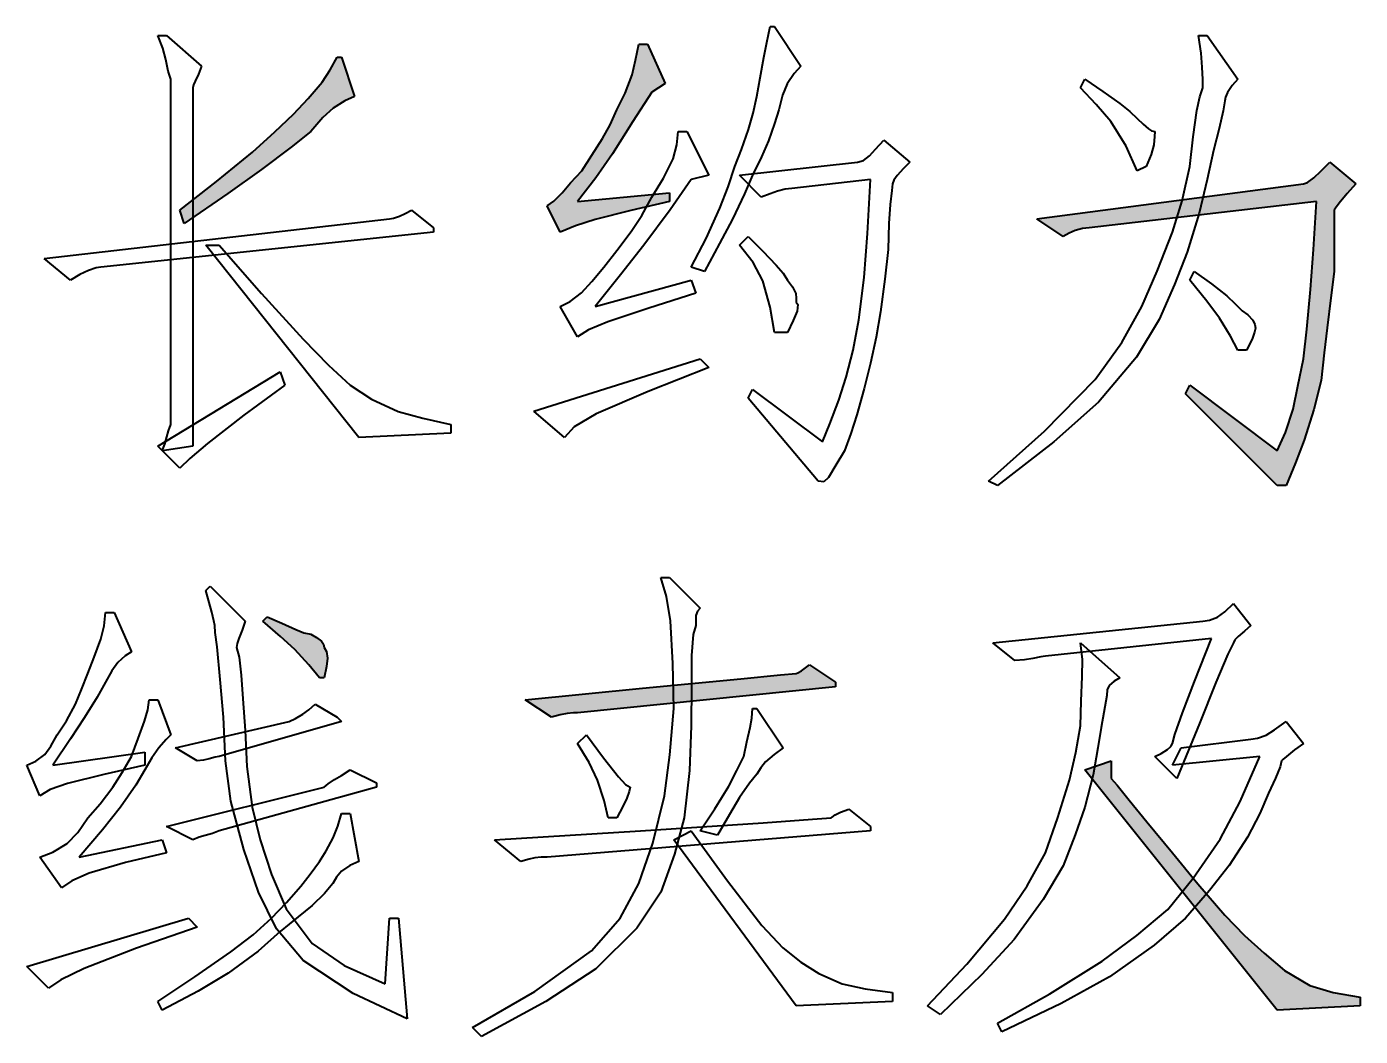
# Model space of a CAD drawing. Extents: x 457 to 4918, y -67 to 391.
# Drawn here: x 3584.96 to 3598.75, y 46.47 to 56.91 of the extents above; entities that cross this region are included whole.
import ezdxf

# ---------------------------------------------------------------- set-up
doc = ezdxf.new("R2010")
doc.units = 0
doc.header["$LTSCALE"] = 40
doc.header["$MEASUREMENT"] = 0
doc.layers.add('at_Entity', color=7, linetype='CONTINUOUS')
doc.layers.add('at_Solid', color=7, linetype='CONTINUOUS')

msp = doc.modelspace()

# ---------------------------------------------------------------- hatches: boundary and pattern name
at = {"layer": 'at_Solid'}
for points in [[(3591.564, 56.324), (3591.429, 56.234), (3591.232, 55.93), (3591.02, 55.597), (3590.85, 55.347), (3590.66, 55.104), (3591.609, 55.194), (3591.609, 55.104), (3591.21, 55.01), (3590.842, 54.917), (3590.638, 54.853), (3590.479, 54.787), (3590.344, 55.059), (3590.413, 55.109), (3590.499, 55.195), (3590.588, 55.296), (3590.705, 55.42), (3590.806, 55.583), (3590.916, 55.757), (3590.995, 55.896), (3591.067, 56.053), (3591.153, 56.223), (3591.225, 56.413), (3591.26, 56.567), (3591.293, 56.731), (3591.383, 56.731)], [(3587.903, 55.827), (3587.698, 55.666), (3587.391, 55.434), (3587.043, 55.185), (3586.592, 54.878), (3586.547, 55.013), (3586.928, 55.309), (3587.301, 55.615), (3587.531, 55.824), (3587.722, 56.008), (3587.875, 56.17), (3588.018, 56.339), (3588.102, 56.464), (3588.174, 56.596), (3588.219, 56.596), (3588.355, 56.189), (3588.253, 56.145), (3588.133, 56.07), (3588.027, 55.971)], [(3595.949, 54.833), (3595.881, 54.825), (3595.805, 54.803), (3595.743, 54.775), (3595.678, 54.742), (3595.406, 54.923), (3598.164, 55.285), (3598.206, 55.301), (3598.271, 55.349), (3598.343, 55.419), (3598.435, 55.511), (3598.706, 55.285), (3598.614, 55.185), (3598.531, 55.086), (3598.494, 55.034), (3598.48, 55.013), (3598.48, 54.927), (3598.48, 54.788), (3598.48, 54.616), (3598.48, 54.381), (3598.446, 54.109), (3598.408, 53.799), (3598.377, 53.539), (3598.345, 53.251), (3598.269, 52.954), (3598.171, 52.637), (3598.081, 52.402), (3597.983, 52.166), (3597.892, 52.166), (3596.943, 53.115), (3596.988, 53.205), (3597.892, 52.527), (3597.979, 52.714), (3598.056, 52.957), (3598.105, 53.195), (3598.164, 53.477), (3598.198, 53.782), (3598.236, 54.193), (3598.267, 54.607), (3598.299, 55.104)], [(3588.039, 50.493), (3588.064, 50.45), (3588.076, 50.381), (3588.065, 50.294), (3588.039, 50.177), (3587.993, 50.177), (3587.882, 50.313), (3587.737, 50.471), (3587.589, 50.607), (3587.406, 50.765), (3587.451, 50.81), (3587.604, 50.743), (3587.747, 50.677), (3587.831, 50.642), (3587.903, 50.629), (3587.962, 50.595), (3588.012, 50.557), (3588.032, 50.526)], [(3590.118, 49.951), (3591.331, 50.07), (3592.349, 50.169), (3592.759, 50.209), (3592.92, 50.222), (3592.935, 50.23), (3592.973, 50.251), (3593.016, 50.28), (3593.056, 50.312), (3593.327, 50.132), (3593.327, 50.086), (3590.66, 49.815), (3590.618, 49.815), (3590.553, 49.81), (3590.481, 49.796), (3590.389, 49.77)], [(3596.175, 49.318), (3596.175, 49.258), (3596.175, 49.203), (3596.175, 49.17), (3596.175, 49.137), (3596.236, 49.068), (3596.363, 48.914), (3596.546, 48.689), (3596.808, 48.369), (3597.07, 48.047), (3597.349, 47.724), (3597.553, 47.513), (3597.757, 47.329), (3597.969, 47.151), (3598.23, 46.996), (3598.47, 46.924), (3598.751, 46.877), (3598.751, 46.787), (3597.892, 46.742), (3595.904, 49.228)]]:
    msp.add_hatch(color=0, dxfattribs=at).paths.add_polyline_path(points)

# ---------------------------------------------------------------- linework, layer by layer
at = {"layer": 'at_Entity', "color": 0, "lineweight": 40}
for p, q in [((3586.373, 56.69), (3586.321, 56.822)), ((3586.321, 56.822), (3586.411, 56.822)), ((3586.411, 56.822), (3586.773, 56.505)), ((3592.616, 56.748), (3592.649, 56.912)), ((3592.649, 56.912), (3592.694, 56.912)), ((3592.694, 56.912), (3592.966, 56.505)), ((3597.105, 56.638), (3597.079, 56.822)), ((3597.079, 56.822), (3597.169, 56.822)), ((3597.169, 56.822), (3597.486, 56.37)), ((3586.402, 56.572), (3586.373, 56.69)), ((3591.26, 56.567), (3591.293, 56.731)), ((3591.293, 56.731), (3591.383, 56.731)), ((3591.383, 56.731), (3591.564, 56.324)), ((3592.586, 56.592), (3592.616, 56.748)), ((3586.429, 56.453), (3586.402, 56.572)), ((3588.102, 56.464), (3588.174, 56.596)), ((3588.174, 56.596), (3588.219, 56.596)), ((3588.219, 56.596), (3588.355, 56.189)), ((3591.225, 56.413), (3591.26, 56.567)), ((3592.547, 56.384), (3592.586, 56.592)), ((3597.118, 56.493), (3597.105, 56.638)), ((3586.456, 56.37), (3586.429, 56.453)), ((3586.74, 56.419), (3586.707, 56.347)), ((3586.773, 56.505), (3586.74, 56.419)), ((3588.018, 56.339), (3588.102, 56.464)), ((3591.153, 56.223), (3591.225, 56.413)), ((3592.898, 56.428), (3592.827, 56.32)), ((3592.966, 56.505), (3592.898, 56.428)), ((3597.123, 56.364), (3597.118, 56.493)), ((3586.456, 56.203), (3586.456, 56.37)), ((3586.689, 56.312), (3586.682, 56.279)), ((3586.682, 56.279), (3586.682, 56.018)), ((3586.707, 56.347), (3586.689, 56.312)), ((3587.875, 56.17), (3588.018, 56.339)), ((3591.564, 56.324), (3591.429, 56.234)), ((3592.514, 56.189), (3592.547, 56.384)), ((3592.827, 56.32), (3592.779, 56.203)), ((3595.858, 56.279), (3595.904, 56.37)), ((3596.022, 56.108), (3595.858, 56.279)), ((3595.904, 56.37), (3596.09, 56.242)), ((3597.091, 56.186), (3597.124, 56.279)), ((3597.124, 56.279), (3597.123, 56.364)), ((3597.426, 56.302), (3597.377, 56.231)), ((3597.486, 56.37), (3597.426, 56.302)), ((3586.456, 55.912), (3586.456, 56.203)), ((3587.722, 56.008), (3587.875, 56.17)), ((3588.253, 56.145), (3588.133, 56.07)), ((3588.355, 56.189), (3588.253, 56.145)), ((3591.067, 56.053), (3591.153, 56.223)), ((3591.429, 56.234), (3591.232, 55.93)), ((3592.474, 56.018), (3592.514, 56.189)), ((3592.779, 56.203), (3592.74, 56.053)), ((3596.09, 56.242), (3596.266, 56.116)), ((3596.266, 56.116), (3596.367, 56.035)), ((3597.061, 56.046), (3597.091, 56.186)), ((3597.35, 56.144), (3597.335, 56.042)), ((3597.357, 56.183), (3597.35, 56.144)), ((3597.377, 56.231), (3597.357, 56.183)), ((3586.682, 56.018), (3586.682, 55.275)), ((3587.531, 55.824), (3587.722, 56.008)), ((3588.133, 56.07), (3588.027, 55.971)), ((3590.995, 55.896), (3591.067, 56.053)), ((3592.426, 55.849), (3592.474, 56.018)), ((3592.74, 56.053), (3592.697, 55.909)), ((3596.171, 55.932), (3596.022, 56.108)), ((3596.367, 56.035), (3596.446, 55.963)), ((3597.022, 55.771), (3597.061, 56.046)), ((3597.335, 56.042), (3597.292, 55.86)), ((3586.456, 55.283), (3586.456, 55.912)), ((3588.027, 55.971), (3587.903, 55.827)), ((3590.916, 55.757), (3590.995, 55.896)), ((3591.232, 55.93), (3591.02, 55.597)), ((3592.355, 55.642), (3592.426, 55.849)), ((3592.697, 55.909), (3592.633, 55.73)), ((3596.329, 55.675), (3596.171, 55.932)), ((3596.446, 55.963), (3596.506, 55.903)), ((3596.506, 55.903), (3596.561, 55.854)), ((3596.561, 55.854), (3596.594, 55.834)), ((3597.292, 55.86), (3597.235, 55.631)), ((3587.301, 55.615), (3587.531, 55.824)), ((3587.903, 55.827), (3587.698, 55.666)), ((3590.806, 55.583), (3590.916, 55.757)), ((3591.686, 55.689), (3591.7, 55.827)), ((3591.7, 55.827), (3591.79, 55.827)), ((3591.79, 55.827), (3592.016, 55.375)), ((3592.633, 55.73), (3592.56, 55.565)), ((3593.739, 55.645), (3593.824, 55.737)), ((3593.824, 55.737), (3594.096, 55.511)), ((3596.594, 55.834), (3596.627, 55.827)), ((3596.625, 55.777), (3596.615, 55.691)), ((3596.627, 55.827), (3596.625, 55.777)), ((3596.988, 55.465), (3597.022, 55.771)), ((3586.928, 55.309), (3587.301, 55.615)), ((3587.698, 55.666), (3587.391, 55.434)), ((3590.705, 55.42), (3590.806, 55.583)), ((3591.02, 55.597), (3590.85, 55.347)), ((3591.647, 55.546), (3591.686, 55.689)), ((3592.287, 55.465), (3592.355, 55.642)), ((3592.56, 55.565), (3592.468, 55.375)), ((3593.615, 55.527), (3593.679, 55.575)), ((3593.679, 55.575), (3593.739, 55.645)), ((3596.446, 55.42), (3596.329, 55.675)), ((3596.589, 55.59), (3596.536, 55.465)), ((3596.615, 55.691), (3596.589, 55.59)), ((3597.235, 55.631), (3597.169, 55.33)), ((3587.391, 55.434), (3587.043, 55.185)), ((3591.547, 55.344), (3591.647, 55.546)), ((3592.215, 55.255), (3592.287, 55.465)), ((3592.333, 55.375), (3593.553, 55.511)), ((3593.553, 55.511), (3593.615, 55.527)), ((3594.029, 55.444), (3593.963, 55.372)), ((3594.096, 55.511), (3594.029, 55.444)), ((3596.536, 55.465), (3596.446, 55.42)), ((3596.909, 55.112), (3596.988, 55.465)), ((3598.343, 55.419), (3598.435, 55.511)), ((3598.435, 55.511), (3598.706, 55.285)), ((3586.547, 55.013), (3586.928, 55.309)), ((3590.499, 55.195), (3590.588, 55.296)), ((3590.588, 55.296), (3590.705, 55.42)), ((3590.85, 55.347), (3590.66, 55.104)), ((3591.429, 55.149), (3591.547, 55.344)), ((3591.835, 55.33), (3591.617, 55.017)), ((3592.016, 55.375), (3591.835, 55.33)), ((3592.559, 55.149), (3592.333, 55.375)), ((3592.468, 55.375), (3592.384, 55.182)), ((3593.689, 55.33), (3592.875, 55.239)), ((3593.656, 54.774), (3593.689, 55.33)), ((3593.915, 55.285), (3593.908, 55.217)), ((3593.928, 55.324), (3593.915, 55.285)), ((3593.963, 55.372), (3593.928, 55.324)), ((3595.406, 54.923), (3598.164, 55.285)), ((3597.169, 55.33), (3597.085, 54.983)), ((3598.164, 55.285), (3598.206, 55.301)), ((3598.206, 55.301), (3598.271, 55.349)), ((3598.271, 55.349), (3598.343, 55.419)), ((3598.706, 55.285), (3598.614, 55.185)), ((3586.456, 54.561), (3586.456, 55.283)), ((3587.043, 55.185), (3586.592, 54.878)), ((3586.682, 55.275), (3586.682, 54.14)), ((3590.413, 55.109), (3590.499, 55.195)), ((3590.66, 55.104), (3591.609, 55.194)), ((3591.324, 54.959), (3591.429, 55.149)), ((3591.609, 55.194), (3591.609, 55.104)), ((3592.131, 55.034), (3592.215, 55.255)), ((3592.384, 55.182), (3592.26, 54.921)), ((3592.65, 55.182), (3592.559, 55.149)), ((3592.725, 55.21), (3592.65, 55.182)), ((3592.807, 55.232), (3592.725, 55.21)), ((3592.875, 55.239), (3592.807, 55.232)), ((3593.908, 55.217), (3593.891, 55.073)), ((3598.614, 55.185), (3598.531, 55.086)), ((3586.592, 54.878), (3586.547, 55.013)), ((3588.877, 54.981), (3588.943, 55.013)), ((3588.943, 55.013), (3589.169, 54.833)), ((3590.344, 55.059), (3590.413, 55.109)), ((3590.479, 54.787), (3590.344, 55.059)), ((3591.21, 55.01), (3590.842, 54.917)), ((3591.609, 55.104), (3591.21, 55.01)), ((3591.617, 55.017), (3591.345, 54.652)), ((3591.989, 54.722), (3592.131, 55.034)), ((3593.891, 55.073), (3593.876, 54.875)), ((3598.299, 55.104), (3595.949, 54.833)), ((3596.811, 54.788), (3596.909, 55.112)), ((3598.267, 54.607), (3598.299, 55.104)), ((3598.494, 55.034), (3598.48, 55.013)), ((3598.48, 55.013), (3598.48, 54.927)), ((3598.531, 55.086), (3598.494, 55.034)), ((3585.146, 54.516), (3588.717, 54.923)), ((3588.717, 54.923), (3588.758, 54.931)), ((3588.758, 54.931), (3588.818, 54.952)), ((3588.818, 54.952), (3588.877, 54.981)), ((3590.842, 54.917), (3590.638, 54.853)), ((3591.214, 54.792), (3591.324, 54.959)), ((3592.26, 54.921), (3592.128, 54.669)), ((3593.876, 54.875), (3593.87, 54.607)), ((3595.678, 54.742), (3595.406, 54.923)), ((3597.085, 54.983), (3596.961, 54.58)), ((3598.48, 54.927), (3598.48, 54.788)), ((3589.169, 54.787), (3585.733, 54.426)), ((3589.169, 54.833), (3589.169, 54.787)), ((3590.638, 54.853), (3590.479, 54.787)), ((3591.066, 54.596), (3591.214, 54.792)), ((3592.333, 54.652), (3592.423, 54.742)), ((3592.423, 54.742), (3592.576, 54.589)), ((3593.623, 54.318), (3593.656, 54.774)), ((3595.743, 54.775), (3595.678, 54.742)), ((3595.805, 54.803), (3595.743, 54.775)), ((3595.881, 54.825), (3595.805, 54.803)), ((3595.949, 54.833), (3595.881, 54.825)), ((3596.652, 54.385), (3596.811, 54.788)), ((3598.48, 54.788), (3598.48, 54.616)), ((3588.4, 52.663), (3586.818, 54.652)), ((3586.818, 54.652), (3586.954, 54.652)), ((3586.954, 54.652), (3587.394, 54.153)), ((3590.931, 54.426), (3591.066, 54.596)), ((3591.345, 54.652), (3591.103, 54.347)), ((3591.835, 54.426), (3591.989, 54.722)), ((3592.128, 54.669), (3591.971, 54.381)), ((3592.476, 54.474), (3592.333, 54.652)), ((3593.87, 54.607), (3593.835, 54.302)), ((3598.236, 54.193), (3598.267, 54.607)), ((3598.48, 54.616), (3598.48, 54.381)), ((3585.417, 54.29), (3585.146, 54.516)), ((3586.456, 53.849), (3586.456, 54.561)), ((3592.576, 54.283), (3592.476, 54.474)), ((3592.576, 54.589), (3592.713, 54.446)), ((3596.961, 54.58), (3596.829, 54.244)), ((3585.515, 54.349), (3585.417, 54.29)), ((3585.603, 54.391), (3585.515, 54.349)), ((3585.684, 54.417), (3585.603, 54.391)), ((3585.733, 54.426), (3585.684, 54.417)), ((3590.807, 54.276), (3590.931, 54.426)), ((3591.103, 54.347), (3590.841, 54.019)), ((3591.971, 54.381), (3591.835, 54.426)), ((3592.713, 54.446), (3592.784, 54.363)), ((3592.784, 54.363), (3592.83, 54.29)), ((3596.491, 54.019), (3596.652, 54.385)), ((3596.988, 54.29), (3597.034, 54.381)), ((3597.034, 54.381), (3597.213, 54.254)), ((3598.48, 54.381), (3598.446, 54.109)), ((3590.701, 54.161), (3590.807, 54.276)), ((3590.841, 54.019), (3591.835, 54.29)), ((3591.835, 54.29), (3591.881, 54.155)), ((3592.651, 54.01), (3592.576, 54.283)), ((3592.83, 54.29), (3592.882, 54.223)), ((3592.882, 54.223), (3592.916, 54.152)), ((3593.568, 53.881), (3593.623, 54.318)), ((3593.835, 54.302), (3593.792, 53.964)), ((3596.829, 54.244), (3596.672, 53.883)), ((3597.165, 54.074), (3596.988, 54.29)), ((3597.213, 54.254), (3597.372, 54.127)), ((3598.198, 53.782), (3598.236, 54.193)), ((3586.682, 54.14), (3586.682, 52.573)), ((3587.394, 54.153), (3587.822, 53.68)), ((3590.479, 54.019), (3590.582, 54.07)), ((3590.582, 54.07), (3590.701, 54.161)), ((3591.881, 54.155), (3591.398, 54.001)), ((3592.916, 54.152), (3592.92, 54.104)), ((3592.92, 54.104), (3592.92, 54.064)), ((3592.92, 54.064), (3592.938, 54.04)), ((3597.295, 53.896), (3597.165, 54.074)), ((3597.372, 54.127), (3597.458, 54.046)), ((3597.458, 54.046), (3597.531, 53.974)), ((3598.446, 54.109), (3598.408, 53.799)), ((3590.66, 53.703), (3590.479, 54.019)), ((3591.398, 54.001), (3590.973, 53.859)), ((3592.694, 53.748), (3592.651, 54.01)), ((3592.928, 53.971), (3592.889, 53.872)), ((3592.938, 54.04), (3592.928, 53.971)), ((3593.792, 53.964), (3593.748, 53.7)), ((3596.287, 53.645), (3596.491, 54.019)), ((3597.531, 53.974), (3597.59, 53.933)), ((3597.59, 53.933), (3597.64, 53.878)), ((3586.456, 53.327), (3586.456, 53.849)), ((3590.773, 53.775), (3590.66, 53.703)), ((3590.973, 53.859), (3590.773, 53.775)), ((3592.889, 53.872), (3592.83, 53.748)), ((3593.508, 53.567), (3593.568, 53.881)), ((3596.672, 53.883), (3596.436, 53.494)), ((3597.408, 53.712), (3597.295, 53.896)), ((3597.64, 53.878), (3597.66, 53.832)), ((3597.666, 53.793), (3597.659, 53.751)), ((3597.66, 53.832), (3597.666, 53.793)), ((3598.164, 53.477), (3598.198, 53.782)), ((3598.408, 53.799), (3598.377, 53.539)), ((3587.822, 53.68), (3588.086, 53.41)), ((3592.83, 53.748), (3592.694, 53.748)), ((3593.748, 53.7), (3593.689, 53.431)), ((3596.01, 53.264), (3596.287, 53.645)), ((3597.486, 53.567), (3597.408, 53.712)), ((3597.609, 53.633), (3597.576, 53.567)), ((3597.637, 53.692), (3597.609, 53.633)), ((3597.659, 53.751), (3597.637, 53.692)), ((3593.436, 53.286), (3593.508, 53.567)), ((3596.436, 53.494), (3596.044, 53.027)), ((3597.576, 53.567), (3597.486, 53.567)), ((3598.377, 53.539), (3598.345, 53.251)), ((3588.086, 53.41), (3588.31, 53.205)), ((3590.208, 52.934), (3591.926, 53.477)), ((3592.016, 53.386), (3591.389, 53.14)), ((3591.926, 53.477), (3592.016, 53.386)), ((3593.689, 53.431), (3593.621, 53.169)), ((3598.105, 53.195), (3598.164, 53.477)), ((3586.321, 52.573), (3587.587, 53.341)), ((3586.456, 52.96), (3586.456, 53.327)), ((3587.587, 53.341), (3587.632, 53.205)), ((3593.359, 53.048), (3593.436, 53.286)), ((3595.487, 52.729), (3596.01, 53.264)), ((3598.345, 53.251), (3598.269, 52.954)), ((3587.632, 53.205), (3587.208, 52.893)), ((3588.31, 53.205), (3588.529, 53.059)), ((3591.389, 53.14), (3590.853, 52.909)), ((3592.423, 53.07), (3592.468, 53.16)), ((3592.468, 53.16), (3593.192, 52.618)), ((3593.621, 53.169), (3593.545, 52.896)), ((3596.943, 53.115), (3596.988, 53.205)), ((3597.892, 52.166), (3596.943, 53.115)), ((3596.988, 53.205), (3597.892, 52.527)), ((3598.056, 52.957), (3598.105, 53.195)), ((3586.456, 52.799), (3586.456, 52.96)), ((3588.529, 53.059), (3588.806, 52.933)), ((3593.146, 52.211), (3592.423, 53.07)), ((3593.266, 52.804), (3593.359, 53.048)), ((3596.044, 53.027), (3595.582, 52.618)), ((3597.979, 52.714), (3598.056, 52.957)), ((3598.269, 52.954), (3598.171, 52.637)), ((3587.208, 52.893), (3586.833, 52.601)), ((3588.806, 52.933), (3589.061, 52.864)), ((3589.061, 52.864), (3589.349, 52.799)), ((3590.525, 52.663), (3590.208, 52.934)), ((3590.853, 52.909), (3590.625, 52.775)), ((3593.192, 52.618), (3593.266, 52.804)), ((3593.545, 52.896), (3593.483, 52.705)), ((3586.393, 52.595), (3586.415, 52.671)), ((3586.415, 52.671), (3586.43, 52.733)), ((3586.43, 52.733), (3586.456, 52.799)), ((3589.349, 52.708), (3588.4, 52.663)), ((3589.349, 52.799), (3589.349, 52.708)), ((3590.625, 52.775), (3590.525, 52.663)), ((3593.483, 52.705), (3593.418, 52.527)), ((3594.909, 52.211), (3595.487, 52.729)), ((3597.892, 52.527), (3597.979, 52.714)), ((3586.547, 52.347), (3586.321, 52.573)), ((3586.366, 52.527), (3586.393, 52.595)), ((3586.682, 52.573), (3586.366, 52.527)), ((3586.833, 52.601), (3586.653, 52.446)), ((3593.418, 52.527), (3593.331, 52.376)), ((3595.582, 52.618), (3595, 52.166)), ((3598.171, 52.637), (3598.081, 52.402)), ((3586.653, 52.446), (3586.547, 52.347)), ((3598.081, 52.402), (3597.983, 52.166)), ((3593.331, 52.376), (3593.254, 52.249)), ((3593.205, 52.205), (3593.146, 52.211)), ((3593.254, 52.249), (3593.205, 52.205)), ((3595, 52.166), (3594.909, 52.211)), ((3597.983, 52.166), (3597.892, 52.166)), ((3591.578, 51.019), (3591.519, 51.217)), ((3591.519, 51.217), (3591.609, 51.217)), ((3591.609, 51.217), (3591.926, 50.9)), ((3586.818, 51.081), (3586.863, 51.126)), ((3586.851, 50.957), (3586.818, 51.081)), ((3586.863, 51.126), (3587.225, 50.765)), ((3591.62, 50.766), (3591.578, 51.019)), ((3586.879, 50.856), (3586.851, 50.957)), ((3591.926, 50.9), (3591.9, 50.866)), ((3597.349, 50.86), (3597.44, 50.945)), ((3597.44, 50.945), (3597.621, 50.719)), ((3585.765, 50.717), (3585.778, 50.855)), ((3585.778, 50.855), (3585.869, 50.855)), ((3585.869, 50.855), (3586.05, 50.448)), ((3586.901, 50.769), (3586.879, 50.856)), ((3586.909, 50.719), (3586.901, 50.769)), ((3587.225, 50.765), (3587.192, 50.671)), ((3587.406, 50.765), (3587.451, 50.81)), ((3587.589, 50.607), (3587.406, 50.765)), ((3587.451, 50.81), (3587.604, 50.743)), ((3587.604, 50.743), (3587.747, 50.677)), ((3591.646, 50.327), (3591.62, 50.766)), ((3591.883, 50.822), (3591.881, 50.778)), ((3591.881, 50.778), (3591.881, 50.719)), ((3591.9, 50.866), (3591.883, 50.822)), ((3594.954, 50.539), (3597.124, 50.765)), ((3597.124, 50.765), (3597.193, 50.774)), ((3597.193, 50.774), (3597.274, 50.805)), ((3597.274, 50.805), (3597.349, 50.86)), ((3585.73, 50.577), (3585.765, 50.717)), ((3586.915, 50.646), (3586.909, 50.719)), ((3586.933, 50.497), (3586.915, 50.646)), ((3587.192, 50.671), (3587.159, 50.583)), ((3587.737, 50.471), (3587.589, 50.607)), ((3587.747, 50.677), (3587.831, 50.642)), ((3587.831, 50.642), (3587.903, 50.629)), ((3587.903, 50.629), (3587.962, 50.595)), ((3591.855, 50.627), (3591.838, 50.408)), ((3591.881, 50.719), (3591.855, 50.627)), ((3597.489, 50.604), (3597.454, 50.571)), ((3597.555, 50.659), (3597.489, 50.604)), ((3597.621, 50.719), (3597.555, 50.659)), ((3585.664, 50.391), (3585.73, 50.577)), ((3586.966, 50.16), (3586.933, 50.497)), ((3587.141, 50.533), (3587.135, 50.493)), ((3587.135, 50.493), (3587.161, 50.391)), ((3587.159, 50.583), (3587.141, 50.533)), ((3587.882, 50.313), (3587.737, 50.471)), ((3587.962, 50.595), (3588.012, 50.557)), ((3588.012, 50.557), (3588.032, 50.526)), ((3588.032, 50.526), (3588.039, 50.493)), ((3588.039, 50.493), (3588.064, 50.45)), ((3595.18, 50.358), (3594.954, 50.539)), ((3597.214, 50.584), (3595.497, 50.403)), ((3595.878, 50.368), (3595.858, 50.539)), ((3595.858, 50.539), (3596.265, 50.177)), ((3597.038, 50.139), (3597.214, 50.584)), ((3597.44, 50.539), (3597.38, 50.421)), ((3597.454, 50.571), (3597.44, 50.539)), ((3585.598, 50.222), (3585.664, 50.391)), ((3585.906, 50.335), (3585.844, 50.249)), ((3585.982, 50.405), (3585.906, 50.335)), ((3586.05, 50.448), (3585.982, 50.405)), ((3587.161, 50.391), (3587.183, 50.204)), ((3588.064, 50.45), (3588.076, 50.381)), ((3588.076, 50.381), (3588.065, 50.294)), ((3591.655, 49.86), (3591.646, 50.327)), ((3591.838, 50.408), (3591.836, 50.098)), ((3595.279, 50.364), (3595.18, 50.358)), ((3595.366, 50.379), (3595.279, 50.364)), ((3595.447, 50.396), (3595.366, 50.379)), ((3595.497, 50.403), (3595.447, 50.396)), ((3595.876, 50.192), (3595.878, 50.368)), ((3597.38, 50.421), (3597.258, 50.128)), ((3585.532, 50.058), (3585.598, 50.222)), ((3585.844, 50.249), (3585.778, 50.132)), ((3587.183, 50.204), (3587.199, 49.961)), ((3587.993, 50.177), (3587.882, 50.313)), ((3588.065, 50.294), (3588.039, 50.177)), ((3592.349, 50.169), (3592.759, 50.209)), ((3592.759, 50.209), (3592.92, 50.222)), ((3592.92, 50.222), (3592.935, 50.23)), ((3592.935, 50.23), (3592.973, 50.251)), ((3592.973, 50.251), (3593.016, 50.28)), ((3593.016, 50.28), (3593.056, 50.312)), ((3593.056, 50.312), (3593.327, 50.132)), ((3595.865, 49.935), (3595.876, 50.192)), ((3585.468, 49.907), (3585.532, 50.058)), ((3585.778, 50.132), (3585.694, 49.978)), ((3586.999, 49.77), (3586.966, 50.16)), ((3588.039, 50.177), (3587.993, 50.177)), ((3590.118, 49.951), (3591.331, 50.07)), ((3593.327, 50.086), (3590.66, 49.815)), ((3591.331, 50.07), (3592.349, 50.169)), ((3591.836, 50.098), (3591.835, 49.68)), ((3593.327, 50.132), (3593.327, 50.086)), ((3596.136, 50.055), (3596.13, 49.996)), ((3596.156, 50.099), (3596.136, 50.055)), ((3596.206, 50.142), (3596.156, 50.099)), ((3596.265, 50.177), (3596.206, 50.142)), ((3596.913, 49.816), (3597.038, 50.139)), ((3597.258, 50.128), (3597.088, 49.706)), ((3585.694, 49.978), (3585.564, 49.768)), ((3586.217, 49.846), (3586.23, 49.951)), ((3586.23, 49.951), (3586.321, 49.951)), ((3586.321, 49.951), (3586.456, 49.589)), ((3587.199, 49.961), (3587.225, 49.634)), ((3590.389, 49.77), (3590.118, 49.951)), ((3595.858, 49.68), (3595.865, 49.935)), ((3596.122, 49.937), (3596.1, 49.819)), ((3596.13, 49.996), (3596.122, 49.937)), ((3585.375, 49.733), (3585.468, 49.907)), ((3586.182, 49.731), (3586.217, 49.846)), ((3587.019, 49.318), (3586.999, 49.77)), ((3587.745, 49.759), (3587.821, 49.803)), ((3587.821, 49.803), (3587.883, 49.847)), ((3587.883, 49.847), (3587.948, 49.906)), ((3587.948, 49.906), (3588.174, 49.77)), ((3588.174, 49.77), (3588.219, 49.725)), ((3590.481, 49.796), (3590.389, 49.77)), ((3590.553, 49.81), (3590.481, 49.796)), ((3590.618, 49.815), (3590.553, 49.81)), ((3590.66, 49.815), (3590.618, 49.815)), ((3591.615, 49.382), (3591.655, 49.86)), ((3592.462, 49.762), (3592.468, 49.86)), ((3592.468, 49.86), (3592.514, 49.86)), ((3592.514, 49.86), (3592.785, 49.454)), ((3596.1, 49.819), (3596.072, 49.663)), ((3596.833, 49.592), (3596.913, 49.816)), ((3585.281, 49.589), (3585.375, 49.733)), ((3585.564, 49.768), (3585.419, 49.548)), ((3586.116, 49.55), (3586.182, 49.731)), ((3586.502, 49.454), (3587.677, 49.725)), ((3588.219, 49.725), (3586.954, 49.363)), ((3587.225, 49.634), (3587.242, 49.262)), ((3587.677, 49.725), (3587.745, 49.759)), ((3591.835, 49.68), (3591.818, 49.221)), ((3592.411, 49.517), (3592.444, 49.665)), ((3592.444, 49.665), (3592.462, 49.762)), ((3595.812, 49.404), (3595.858, 49.68)), ((3596.072, 49.663), (3596.039, 49.454)), ((3597.088, 49.706), (3596.853, 49.137)), ((3597.777, 49.585), (3597.865, 49.64)), ((3597.865, 49.64), (3597.983, 49.725)), ((3597.983, 49.725), (3598.164, 49.499)), ((3585.216, 49.472), (3585.281, 49.589)), ((3585.419, 49.548), (3585.236, 49.273)), ((3586.05, 49.363), (3586.116, 49.55)), ((3586.408, 49.539), (3586.332, 49.453)), ((3586.456, 49.589), (3586.408, 49.539)), ((3590.66, 49.499), (3590.751, 49.589)), ((3590.778, 49.302), (3590.66, 49.499)), ((3590.751, 49.589), (3590.929, 49.352)), ((3592.378, 49.363), (3592.411, 49.517)), ((3596.794, 49.466), (3596.808, 49.499)), ((3596.808, 49.499), (3596.833, 49.592)), ((3596.898, 49.454), (3597.621, 49.544)), ((3597.621, 49.544), (3597.69, 49.553)), ((3597.69, 49.553), (3597.777, 49.585)), ((3598.164, 49.499), (3598.071, 49.432)), ((3585.059, 49.316), (3585.152, 49.386)), ((3585.152, 49.386), (3585.216, 49.472)), ((3585.236, 49.273), (3586.185, 49.408)), ((3585.951, 49.199), (3586.05, 49.363)), ((3586.185, 49.408), (3586.185, 49.273)), ((3586.332, 49.453), (3586.257, 49.352)), ((3586.728, 49.318), (3586.502, 49.454)), ((3586.912, 49.356), (3586.852, 49.34)), ((3586.954, 49.363), (3586.912, 49.356)), ((3591.56, 48.958), (3591.615, 49.382)), ((3592.306, 49.219), (3592.378, 49.363)), ((3592.691, 49.386), (3592.604, 49.31)), ((3592.785, 49.454), (3592.691, 49.386)), ((3595.744, 49.121), (3595.812, 49.404)), ((3596.039, 49.454), (3595.989, 49.174)), ((3596.627, 49.363), (3596.693, 49.397)), ((3596.853, 49.137), (3596.627, 49.363)), ((3596.693, 49.397), (3596.759, 49.435)), ((3596.759, 49.435), (3596.794, 49.466)), ((3596.808, 49.273), (3596.898, 49.454)), ((3597.712, 49.363), (3596.808, 49.273)), ((3597.508, 48.899), (3597.712, 49.363)), ((3597.988, 49.366), (3597.951, 49.332)), ((3598.071, 49.432), (3597.988, 49.366)), ((3584.965, 49.273), (3585.059, 49.316)), ((3585.1, 48.956), (3584.965, 49.273)), ((3586.185, 49.273), (3585.762, 49.179)), ((3586.185, 49.228), (3586.092, 49.067)), ((3586.257, 49.352), (3586.185, 49.228)), ((3586.793, 49.325), (3586.728, 49.318)), ((3586.852, 49.34), (3586.793, 49.325)), ((3587.076, 48.904), (3587.019, 49.318)), ((3587.242, 49.262), (3587.295, 48.842)), ((3588.218, 49.169), (3588.31, 49.228)), ((3588.31, 49.228), (3588.581, 49.092)), ((3590.864, 49.12), (3590.778, 49.302)), ((3590.929, 49.352), (3591.084, 49.153)), ((3591.818, 49.221), (3591.76, 48.73)), ((3592.222, 49.058), (3592.306, 49.219)), ((3592.553, 49.248), (3592.514, 49.182)), ((3592.604, 49.31), (3592.553, 49.248)), ((3595.904, 49.228), (3596.175, 49.318)), ((3597.892, 46.742), (3595.904, 49.228)), ((3596.175, 49.318), (3596.175, 49.258)), ((3596.175, 49.258), (3596.175, 49.203)), ((3597.921, 49.259), (3597.874, 49.141)), ((3597.938, 49.318), (3597.921, 49.259)), ((3597.951, 49.332), (3597.938, 49.318)), ((3585.386, 49.086), (3585.207, 49.022)), ((3585.762, 49.179), (3585.386, 49.086)), ((3585.857, 49.048), (3585.951, 49.199)), ((3588.039, 49.047), (3588.081, 49.081)), ((3588.081, 49.081), (3588.146, 49.125)), ((3588.146, 49.125), (3588.218, 49.169)), ((3588.581, 49.092), (3588.581, 49.047)), ((3590.934, 48.908), (3590.864, 49.12)), ((3591.084, 49.153), (3591.156, 49.074)), ((3592.437, 49.09), (3592.334, 48.939)), ((3592.514, 49.182), (3592.437, 49.09)), ((3595.623, 48.733), (3595.744, 49.121)), ((3595.989, 49.174), (3595.903, 48.842)), ((3596.175, 49.203), (3596.175, 49.17)), ((3596.175, 49.17), (3596.175, 49.137)), ((3596.175, 49.137), (3596.236, 49.068)), ((3597.874, 49.141), (3597.803, 48.985)), ((3585.207, 49.022), (3585.1, 48.956)), ((3585.725, 48.874), (3585.857, 49.048)), ((3586.092, 49.067), (3585.936, 48.84)), ((3586.411, 48.64), (3588.039, 49.047)), ((3588.581, 49.047), (3586.954, 48.595)), ((3591.156, 49.074), (3591.203, 49.047)), ((3591.194, 49.004), (3591.168, 48.934)), ((3591.203, 49.047), (3591.194, 49.004)), ((3591.439, 48.468), (3591.56, 48.958)), ((3592.079, 48.823), (3592.222, 49.058)), ((3596.236, 49.068), (3596.363, 48.914)), ((3597.803, 48.985), (3597.712, 48.776)), ((3585.598, 48.73), (3585.725, 48.874)), ((3585.936, 48.84), (3585.749, 48.605)), ((3587.209, 48.403), (3587.076, 48.904)), ((3587.295, 48.842), (3587.379, 48.503)), ((3590.977, 48.73), (3590.934, 48.908)), ((3591.126, 48.848), (3591.067, 48.73)), ((3591.168, 48.934), (3591.126, 48.848)), ((3591.926, 48.595), (3592.079, 48.823)), ((3592.334, 48.939), (3592.231, 48.765)), ((3593.378, 48.788), (3593.463, 48.821)), ((3593.463, 48.821), (3593.689, 48.64)), ((3595.903, 48.842), (3595.802, 48.554)), ((3596.363, 48.914), (3596.546, 48.689)), ((3597.304, 48.511), (3597.508, 48.899)), ((3585.493, 48.58), (3585.598, 48.73)), ((3588.18, 48.645), (3588.219, 48.776)), ((3588.219, 48.776), (3588.31, 48.776)), ((3588.31, 48.776), (3588.4, 48.278)), ((3591.067, 48.73), (3590.977, 48.73)), ((3591.311, 48.597), (3592.578, 48.68)), ((3591.76, 48.73), (3591.663, 48.355)), ((3592.231, 48.765), (3592.107, 48.55)), ((3592.578, 48.68), (3593.087, 48.717)), ((3593.087, 48.717), (3593.282, 48.73)), ((3593.282, 48.73), (3593.291, 48.738)), ((3593.291, 48.738), (3593.323, 48.76)), ((3593.323, 48.76), (3593.378, 48.788)), ((3595.497, 48.369), (3595.623, 48.733)), ((3596.546, 48.689), (3596.808, 48.369)), ((3597.712, 48.776), (3597.585, 48.53)), ((3585.383, 48.466), (3585.493, 48.58)), ((3585.749, 48.605), (3585.507, 48.324)), ((3586.682, 48.504), (3586.411, 48.64)), ((3586.748, 48.531), (3586.682, 48.504)), ((3586.81, 48.546), (3586.748, 48.531)), ((3586.886, 48.568), (3586.81, 48.546)), ((3586.954, 48.595), (3586.886, 48.568)), ((3588.132, 48.524), (3588.18, 48.645)), ((3589.801, 48.504), (3591.311, 48.597)), ((3593.689, 48.595), (3590.344, 48.324)), ((3591.655, 48.504), (3591.835, 48.595)), ((3591.835, 48.595), (3592.209, 48.078)), ((3592.107, 48.55), (3591.926, 48.595)), ((3593.689, 48.64), (3593.689, 48.595)), ((3595.802, 48.554), (3595.678, 48.233)), ((3597.585, 48.53), (3597.396, 48.236)), ((3585.235, 48.374), (3585.383, 48.466)), ((3585.507, 48.324), (3586.366, 48.504)), ((3586.366, 48.504), (3586.411, 48.369)), ((3587.361, 47.962), (3587.209, 48.403)), ((3587.379, 48.503), (3587.496, 48.143)), ((3588.06, 48.388), (3588.132, 48.524)), ((3590.073, 48.278), (3589.801, 48.504)), ((3591.293, 48.052), (3591.439, 48.468)), ((3592.92, 46.787), (3591.655, 48.504)), ((3597.025, 48.105), (3597.304, 48.511)), ((3585.1, 48.324), (3585.235, 48.374)), ((3585.326, 48.007), (3585.1, 48.324)), ((3585.988, 48.268), (3585.612, 48.158)), ((3586.411, 48.369), (3585.988, 48.268)), ((3587.895, 48.147), (3587.993, 48.278)), ((3587.993, 48.278), (3588.06, 48.388)), ((3588.4, 48.278), (3588.307, 48.237)), ((3590.158, 48.304), (3590.073, 48.278)), ((3590.217, 48.318), (3590.158, 48.304)), ((3590.282, 48.323), (3590.217, 48.318)), ((3590.344, 48.324), (3590.282, 48.323)), ((3591.663, 48.355), (3591.519, 47.962)), ((3595.306, 48.028), (3595.497, 48.369)), ((3596.808, 48.369), (3597.07, 48.047)), ((3585.612, 48.158), (3585.433, 48.079)), ((3587.496, 48.143), (3587.648, 47.788)), ((3587.798, 48.022), (3587.895, 48.147)), ((3588.168, 48.118), (3588.129, 48.052)), ((3588.219, 48.177), (3588.168, 48.118)), ((3588.307, 48.237), (3588.219, 48.177)), ((3595.678, 48.233), (3595.474, 47.885)), ((3597.396, 48.236), (3597.192, 47.979)), ((3585.433, 48.079), (3585.326, 48.007)), ((3587.65, 47.853), (3587.798, 48.022)), ((3588.129, 48.052), (3588.044, 47.949)), ((3591.101, 47.692), (3591.293, 48.052)), ((3592.209, 48.078), (3592.566, 47.615)), ((3595.073, 47.683), (3595.306, 48.028)), ((3596.762, 47.781), (3597.025, 48.105)), ((3597.192, 47.979), (3596.943, 47.691)), ((3597.07, 48.047), (3597.349, 47.724)), ((3587.546, 47.582), (3587.361, 47.962)), ((3587.496, 47.691), (3587.65, 47.853)), ((3588.044, 47.949), (3587.915, 47.825)), ((3591.519, 47.962), (3591.274, 47.589)), ((3595.474, 47.885), (3595.172, 47.472)), ((3587.77, 47.706), (3587.587, 47.555)), ((3587.648, 47.788), (3587.916, 47.432)), ((3587.915, 47.825), (3587.77, 47.706)), ((3596.44, 47.512), (3596.762, 47.781)), ((3597.349, 47.724), (3597.553, 47.513)), ((3584.965, 47.194), (3586.637, 47.691)), ((3586.728, 47.6), (3586.1, 47.381)), ((3586.637, 47.691), (3586.728, 47.6)), ((3587.305, 47.52), (3587.496, 47.691)), ((3587.822, 47.255), (3587.546, 47.582)), ((3588.671, 47.013), (3588.717, 47.691)), ((3588.717, 47.691), (3588.807, 47.691)), ((3588.807, 47.691), (3588.897, 46.651)), ((3590.803, 47.353), (3591.101, 47.692)), ((3591.274, 47.589), (3590.85, 47.17)), ((3592.566, 47.615), (3592.781, 47.385)), ((3594.683, 47.218), (3595.073, 47.683)), ((3596.943, 47.691), (3596.621, 47.412)), ((3587.075, 47.344), (3587.305, 47.52)), ((3587.587, 47.555), (3587.358, 47.352)), ((3587.916, 47.432), (3588.246, 47.204)), ((3595.172, 47.472), (3594.837, 47.109)), ((3596.084, 47.249), (3596.44, 47.512)), ((3597.553, 47.513), (3597.757, 47.329)), ((3586.1, 47.381), (3585.559, 47.172)), ((3586.702, 47.087), (3587.075, 47.344)), ((3587.358, 47.352), (3587.049, 47.123)), ((3590.219, 46.934), (3590.803, 47.353)), ((3592.781, 47.385), (3592.966, 47.239)), ((3596.621, 47.412), (3596.157, 47.085)), ((3597.757, 47.329), (3597.969, 47.151)), ((3585.191, 46.968), (3584.965, 47.194)), ((3585.559, 47.172), (3585.317, 47.053)), ((3588.339, 46.913), (3587.822, 47.255)), ((3588.246, 47.204), (3588.671, 47.013)), ((3590.85, 47.17), (3590.333, 46.831)), ((3592.966, 47.239), (3593.152, 47.119)), ((3594.276, 46.787), (3594.683, 47.218)), ((3595.542, 46.91), (3596.084, 47.249)), ((3597.969, 47.151), (3598.23, 46.996)), ((3585.317, 47.053), (3585.191, 46.968)), ((3586.321, 46.832), (3586.702, 47.087)), ((3587.049, 47.123), (3586.739, 46.938)), ((3593.152, 47.119), (3593.396, 47.015)), ((3593.396, 47.015), (3593.633, 46.962)), ((3594.837, 47.109), (3594.412, 46.696)), ((3596.157, 47.085), (3595.66, 46.811)), ((3586.739, 46.938), (3586.366, 46.742)), ((3588.897, 46.651), (3588.339, 46.913)), ((3589.575, 46.561), (3590.219, 46.934)), ((3593.633, 46.962), (3593.915, 46.922)), ((3593.915, 46.922), (3593.915, 46.832)), ((3595, 46.606), (3595.542, 46.91)), ((3598.23, 46.996), (3598.47, 46.924)), ((3598.47, 46.924), (3598.751, 46.877)), ((3598.751, 46.877), (3598.751, 46.787)), ((3586.366, 46.742), (3586.321, 46.832)), ((3590.333, 46.831), (3589.666, 46.47)), ((3593.915, 46.832), (3592.92, 46.787)), ((3594.412, 46.696), (3594.276, 46.787)), ((3595.66, 46.811), (3595.045, 46.516)), ((3598.751, 46.787), (3597.892, 46.742)), ((3595.045, 46.516), (3595, 46.606)), ((3589.666, 46.47), (3589.575, 46.561))]:
    msp.add_line(p, q, dxfattribs=at)

doc.saveas('drawing.dxf')
